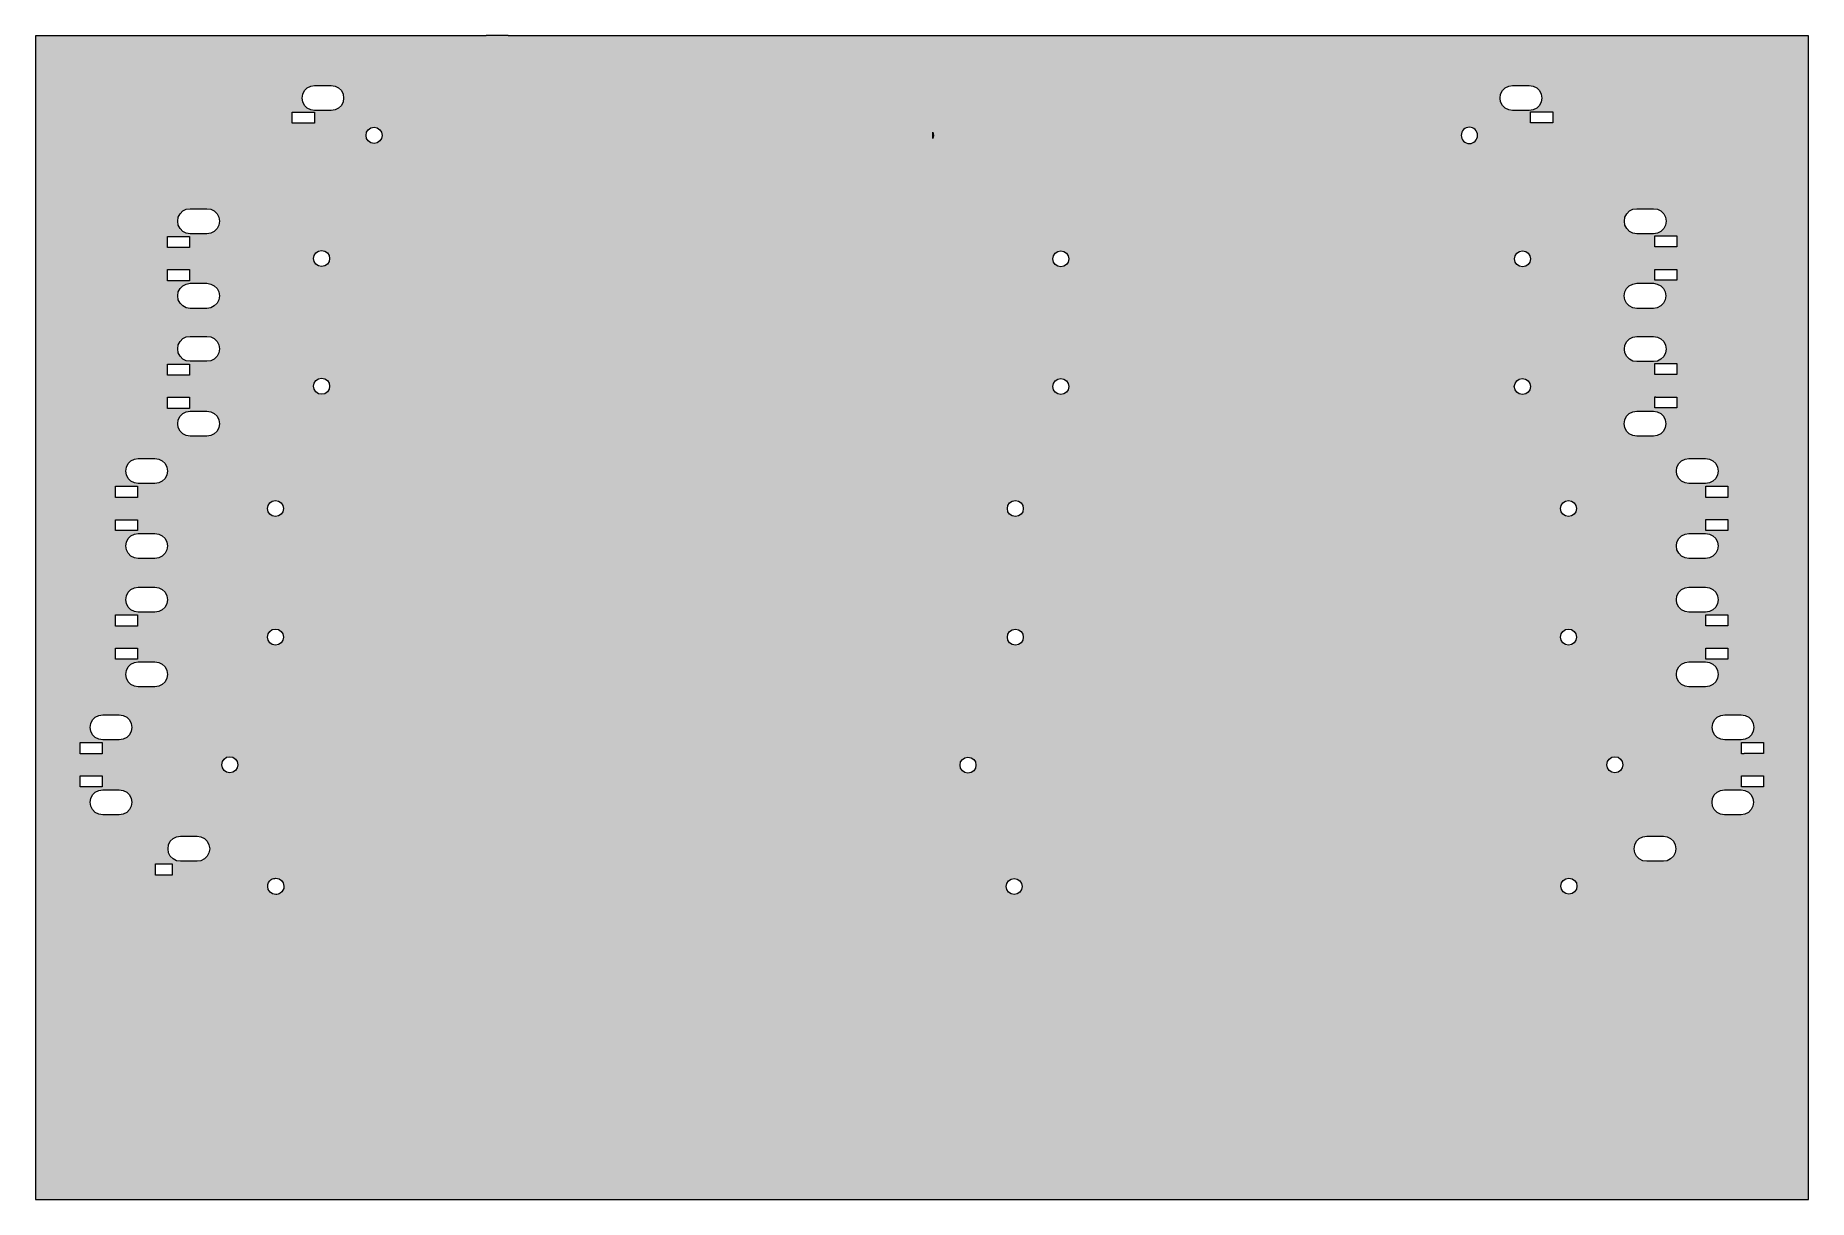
# Model space of a CAD drawing. Header units: inches. Extents: x 1.9 to 14.5, y 12.3 to 20.6.
import ezdxf

# ---------------------------------------------------------------- set-up
doc = ezdxf.new("R2010")
doc.units = ezdxf.units.IN
doc.header["$MEASUREMENT"] = 0
doc.layers.add('Layer 1', color=7, linetype='Continuous')

msp = doc.modelspace()

# ---------------------------------------------------------------- hatches: boundary and pattern name
at = {"layer": 'Layer 1', "true_color": 0x007005}
h = msp.add_hatch(color=96, dxfattribs=at)
h.dxf.hatch_style = 2
h.paths.add_polyline_path([(11.339, 20.576), (11.182, 20.576), (8.319, 20.576), (8.163, 20.576), (5.302, 20.576), (5.302, 20.578), (5.145, 20.578), (5.145, 20.576), (1.943, 20.576), (1.943, 12.308), (8.163, 12.308), (8.319, 12.308), (11.182, 12.308), (11.339, 12.308), (14.542, 12.308), (14.542, 20.576)])
h.paths.add_polyline_path([(13.692, 16.481), (13.664, 16.485), (13.639, 16.497), (13.619, 16.517), (13.607, 16.542), (13.603, 16.569), (13.607, 16.597), (13.619, 16.622), (13.639, 16.642), (13.664, 16.654), (13.692, 16.658), (13.81, 16.658), (13.837, 16.654), (13.862, 16.642), (13.882, 16.622), (13.894, 16.597), (13.899, 16.569), (13.894, 16.542), (13.882, 16.517), (13.862, 16.497), (13.837, 16.485), (13.81, 16.481)])
h.paths.add_polyline_path([(13.607, 16.067), (13.619, 16.092), (13.639, 16.111), (13.664, 16.124), (13.692, 16.128), (13.81, 16.128), (13.837, 16.124), (13.862, 16.111), (13.882, 16.092), (13.894, 16.067), (13.899, 16.039), (13.894, 16.011), (13.882, 15.986), (13.862, 15.967), (13.837, 15.954), (13.81, 15.95), (13.692, 15.95), (13.664, 15.954), (13.639, 15.967), (13.619, 15.986), (13.607, 16.011), (13.603, 16.039)])
h.paths.add_polyline_path([(13.812, 16.146), (13.812, 16.225), (13.969, 16.225), (13.969, 16.146)])
h.paths.add_polyline_path([(13.812, 16.383), (13.812, 16.461), (13.969, 16.461), (13.969, 16.383)])
h.paths.add_polyline_path([(12.893, 16.304), (12.889, 16.282), (12.876, 16.264), (12.858, 16.251), (12.836, 16.247), (12.814, 16.251), (12.796, 16.264), (12.783, 16.282), (12.779, 16.304), (12.783, 16.326), (12.796, 16.344), (12.814, 16.357), (12.836, 16.361), (12.858, 16.357), (12.876, 16.344), (12.889, 16.326)])
h.paths.add_polyline_path([(12.782, 14.535), (12.786, 14.557), (12.799, 14.575), (12.817, 14.587), (12.839, 14.592), (12.861, 14.587), (12.879, 14.575), (12.892, 14.557), (12.896, 14.535), (12.892, 14.512), (12.879, 14.494), (12.861, 14.482), (12.839, 14.478), (12.817, 14.482), (12.799, 14.494), (12.786, 14.512)])
h.paths.add_polyline_path([(2.914, 14.692), (2.914, 14.612), (2.796, 14.612), (2.796, 14.692)])
h.paths.add_polyline_path([(2.885, 14.8), (2.889, 14.828), (2.901, 14.853), (2.921, 14.872), (2.946, 14.885), (2.974, 14.889), (3.092, 14.889), (3.119, 14.885), (3.144, 14.872), (3.164, 14.853), (3.176, 14.828), (3.181, 14.8), (3.176, 14.772), (3.164, 14.747), (3.144, 14.728), (3.119, 14.715), (3.092, 14.711), (2.974, 14.711), (2.946, 14.715), (2.921, 14.728), (2.901, 14.747), (2.889, 14.772)])
h.paths.add_polyline_path([(3.593, 14.532), (3.594, 14.547), (3.6, 14.561), (3.608, 14.572), (3.619, 14.582), (3.626, 14.586), (3.635, 14.589), (3.643, 14.59), (3.651, 14.592), (3.674, 14.587), (3.692, 14.575), (3.704, 14.557), (3.708, 14.535), (3.707, 14.519), (3.701, 14.506), (3.693, 14.494), (3.682, 14.485), (3.675, 14.481), (3.667, 14.478), (3.658, 14.476), (3.65, 14.475), (3.628, 14.479), (3.61, 14.492), (3.597, 14.51)])
h.paths.add_polyline_path([(8.319, 19.89), (8.324, 19.868), (8.319, 19.846)])
edge = h.paths.add_edge_path()
edge.add_spline(control_points=[(12.074, 19.868), (12.074, 19.9), (12.1, 19.926), (12.132, 19.926), (12.164, 19.926), (12.19, 19.9), (12.19, 19.868), (12.19, 19.836), (12.164, 19.81), (12.132, 19.81), (12.1, 19.81), (12.074, 19.836), (12.074, 19.868)], knot_values=[0, 0, 0, 0, 1, 1, 1, 2, 2, 2, 3, 3, 3, 4, 4, 4, 4], degree=3, periodic=1)
h.paths.add_polyline_path([(12.724, 19.956), (12.567, 19.956), (12.567, 20.035), (12.724, 20.035)])
h.paths.add_polyline_path([(12.642, 20.106), (12.629, 20.081), (12.61, 20.061), (12.585, 20.049), (12.557, 20.044), (12.439, 20.044), (12.411, 20.049), (12.386, 20.061), (12.367, 20.081), (12.354, 20.106), (12.35, 20.133), (12.354, 20.161), (12.367, 20.186), (12.386, 20.206), (12.411, 20.218), (12.439, 20.222), (12.557, 20.222), (12.585, 20.218), (12.61, 20.206), (12.629, 20.186), (12.642, 20.161), (12.646, 20.133)])
h.paths.add_polyline_path([(12.453, 18.99), (12.457, 19.012), (12.469, 19.031), (12.488, 19.043), (12.51, 19.047), (12.532, 19.043), (12.55, 19.031), (12.562, 19.012), (12.567, 18.99), (12.562, 18.968), (12.55, 18.95), (12.532, 18.938), (12.51, 18.933), (12.488, 18.938), (12.469, 18.95), (12.457, 18.968)])
h.paths.add_polyline_path([(13.45, 18.915), (13.607, 18.915), (13.607, 18.839), (13.45, 18.839)])
h.paths.add_polyline_path([(13.607, 19.075), (13.45, 19.075), (13.45, 19.154), (13.607, 19.154)])
h.paths.add_polyline_path([(13.525, 19.231), (13.513, 19.206), (13.493, 19.186), (13.468, 19.174), (13.44, 19.169), (13.322, 19.169), (13.294, 19.174), (13.269, 19.186), (13.25, 19.206), (13.237, 19.231), (13.233, 19.258), (13.237, 19.286), (13.25, 19.311), (13.269, 19.331), (13.294, 19.343), (13.322, 19.347), (13.44, 19.347), (13.468, 19.343), (13.493, 19.331), (13.513, 19.311), (13.525, 19.286), (13.529, 19.258)])
h.paths.add_polyline_path([(13.236, 18.756), (13.249, 18.781), (13.268, 18.8), (13.293, 18.812), (13.321, 18.817), (13.439, 18.817), (13.467, 18.812), (13.492, 18.8), (13.511, 18.781), (13.524, 18.756), (13.528, 18.728), (13.524, 18.7), (13.511, 18.675), (13.492, 18.656), (13.467, 18.643), (13.439, 18.639), (13.321, 18.639), (13.293, 18.643), (13.268, 18.656), (13.249, 18.675), (13.236, 18.7), (13.232, 18.728)])
h.paths.add_polyline_path([(13.525, 18.322), (13.513, 18.297), (13.493, 18.278), (13.468, 18.265), (13.44, 18.261), (13.322, 18.261), (13.294, 18.265), (13.269, 18.278), (13.25, 18.297), (13.237, 18.322), (13.233, 18.35), (13.237, 18.378), (13.25, 18.403), (13.269, 18.422), (13.294, 18.435), (13.322, 18.439), (13.44, 18.439), (13.468, 18.435), (13.493, 18.422), (13.513, 18.403), (13.525, 18.378), (13.529, 18.35)])
h.paths.add_polyline_path([(13.607, 18.247), (13.607, 18.168), (13.45, 18.168), (13.45, 18.247)])
h.paths.add_polyline_path([(13.236, 17.847), (13.249, 17.872), (13.268, 17.892), (13.293, 17.904), (13.321, 17.908), (13.439, 17.908), (13.467, 17.904), (13.492, 17.892), (13.511, 17.872), (13.524, 17.847), (13.528, 17.819), (13.524, 17.792), (13.511, 17.767), (13.492, 17.747), (13.467, 17.735), (13.439, 17.731), (13.321, 17.731), (13.293, 17.735), (13.268, 17.747), (13.249, 17.767), (13.236, 17.792), (13.232, 17.819)])
h.paths.add_polyline_path([(13.45, 17.932), (13.45, 18.011), (13.456, 18.011), (13.456, 18.008), (13.607, 18.008), (13.607, 17.932)])
h.paths.add_polyline_path([(12.565, 18.083), (12.562, 18.061), (12.55, 18.043), (12.532, 18.031), (12.51, 18.026), (12.486, 18.031), (12.468, 18.043), (12.456, 18.061), (12.451, 18.083), (12.456, 18.106), (12.468, 18.124), (12.486, 18.136), (12.508, 18.14), (12.531, 18.136), (12.549, 18.124), (12.561, 18.106)])
h.paths.add_polyline_path([(8.962, 17.217), (8.958, 17.194), (8.946, 17.176), (8.928, 17.164), (8.906, 17.16), (8.883, 17.164), (8.865, 17.176), (8.853, 17.194), (8.849, 17.217), (8.853, 17.239), (8.865, 17.257), (8.883, 17.269), (8.906, 17.274), (8.928, 17.269), (8.946, 17.257), (8.958, 17.239)])
h.paths.add_polyline_path([(9.172, 18.083), (9.176, 18.106), (9.189, 18.124), (9.207, 18.136), (9.229, 18.14), (9.251, 18.136), (9.269, 18.124), (9.282, 18.106), (9.286, 18.083), (9.282, 18.061), (9.269, 18.043), (9.251, 18.031), (9.229, 18.026), (9.207, 18.031), (9.189, 18.043), (9.176, 18.061)])
h.paths.add_polyline_path([(9.172, 18.99), (9.176, 19.012), (9.189, 19.031), (9.207, 19.043), (9.229, 19.047), (9.251, 19.043), (9.269, 19.031), (9.282, 19.012), (9.286, 18.99), (9.282, 18.968), (9.269, 18.95), (9.251, 18.938), (9.229, 18.933), (9.207, 18.938), (9.189, 18.95), (9.176, 18.968)])
h.paths.add_polyline_path([(13.594, 14.772), (13.582, 14.747), (13.562, 14.728), (13.538, 14.715), (13.51, 14.711), (13.392, 14.711), (13.364, 14.715), (13.339, 14.728), (13.319, 14.747), (13.307, 14.772), (13.303, 14.8), (13.307, 14.828), (13.319, 14.853), (13.339, 14.872), (13.364, 14.885), (13.392, 14.889), (13.51, 14.889), (13.538, 14.885), (13.562, 14.872), (13.582, 14.853), (13.594, 14.828), (13.599, 14.8)])
h.paths.add_polyline_path([(8.84, 14.532), (8.844, 14.554), (8.857, 14.572), (8.875, 14.585), (8.897, 14.589), (8.919, 14.585), (8.938, 14.572), (8.95, 14.554), (8.954, 14.532), (8.95, 14.51), (8.938, 14.492), (8.919, 14.479), (8.897, 14.475), (8.875, 14.479), (8.857, 14.492), (8.844, 14.51)])
h.paths.add_polyline_path([(8.513, 15.394), (8.517, 15.417), (8.529, 15.435), (8.547, 15.447), (8.569, 15.451), (8.592, 15.447), (8.61, 15.435), (8.622, 15.417), (8.626, 15.394), (8.622, 15.372), (8.61, 15.354), (8.592, 15.342), (8.569, 15.337), (8.547, 15.342), (8.529, 15.354), (8.517, 15.372)])
h.paths.add_polyline_path([(8.849, 16.303), (8.853, 16.325), (8.865, 16.343), (8.883, 16.356), (8.906, 16.36), (8.928, 16.356), (8.946, 16.343), (8.958, 16.325), (8.962, 16.303), (8.958, 16.281), (8.946, 16.262), (8.928, 16.25), (8.906, 16.246), (8.883, 16.25), (8.865, 16.262), (8.853, 16.281)])
h.paths.add_polyline_path([(12.779, 17.217), (12.783, 17.239), (12.796, 17.257), (12.814, 17.269), (12.836, 17.274), (12.858, 17.269), (12.876, 17.257), (12.889, 17.239), (12.893, 17.217), (12.889, 17.194), (12.876, 17.176), (12.858, 17.164), (12.836, 17.16), (12.814, 17.164), (12.796, 17.176), (12.783, 17.194)])
h.paths.add_polyline_path([(13.969, 17.296), (13.812, 17.296), (13.812, 17.375), (13.969, 17.375)])
h.paths.add_polyline_path([(13.812, 17.139), (13.969, 17.139), (13.969, 17.06), (13.812, 17.06)])
h.paths.add_polyline_path([(13.894, 17.456), (13.882, 17.431), (13.862, 17.411), (13.837, 17.399), (13.81, 17.394), (13.692, 17.394), (13.664, 17.399), (13.639, 17.411), (13.619, 17.431), (13.607, 17.456), (13.603, 17.483), (13.607, 17.511), (13.619, 17.536), (13.639, 17.556), (13.664, 17.568), (13.692, 17.572), (13.81, 17.572), (13.837, 17.568), (13.862, 17.556), (13.882, 17.536), (13.894, 17.511), (13.899, 17.483)])
h.paths.add_polyline_path([(13.607, 16.979), (13.619, 17.004), (13.639, 17.024), (13.664, 17.036), (13.692, 17.04), (13.81, 17.04), (13.837, 17.036), (13.862, 17.024), (13.882, 17.004), (13.894, 16.979), (13.899, 16.951), (13.894, 16.924), (13.882, 16.899), (13.862, 16.879), (13.837, 16.867), (13.81, 16.862), (13.692, 16.862), (13.664, 16.867), (13.639, 16.879), (13.619, 16.899), (13.607, 16.924), (13.603, 16.951)])
h.paths.add_polyline_path([(4.406, 19.868), (4.401, 19.846), (4.389, 19.828), (4.371, 19.815), (4.349, 19.811), (4.326, 19.815), (4.308, 19.828), (4.296, 19.846), (4.292, 19.868), (4.296, 19.89), (4.308, 19.908), (4.326, 19.921), (4.349, 19.925), (4.371, 19.921), (4.389, 19.908), (4.401, 19.89)])
h.paths.add_polyline_path([(3.768, 19.954), (3.768, 20.033), (3.925, 20.033), (3.925, 19.954)])
h.paths.add_polyline_path([(3.899, 20.049), (3.874, 20.061), (3.854, 20.081), (3.842, 20.106), (3.838, 20.133), (3.842, 20.161), (3.854, 20.186), (3.874, 20.206), (3.899, 20.218), (3.926, 20.222), (4.044, 20.222), (4.072, 20.218), (4.097, 20.206), (4.117, 20.186), (4.129, 20.161), (4.133, 20.133), (4.129, 20.106), (4.117, 20.081), (4.097, 20.061), (4.072, 20.049), (4.044, 20.044), (3.926, 20.044)])
h.paths.add_polyline_path([(4.033, 18.993), (4.029, 18.971), (4.017, 18.953), (3.999, 18.94), (3.976, 18.936), (3.954, 18.94), (3.936, 18.953), (3.924, 18.971), (3.919, 18.993), (3.924, 19.015), (3.936, 19.033), (3.954, 19.046), (3.976, 19.05), (3.999, 19.046), (4.017, 19.033), (4.029, 19.015)])
h.paths.add_polyline_path([(2.881, 18.914), (3.038, 18.914), (3.038, 18.835), (2.881, 18.835)])
h.paths.add_polyline_path([(3.038, 19.072), (2.881, 19.072), (2.881, 19.15), (3.038, 19.15)])
h.paths.add_polyline_path([(2.958, 18.756), (2.971, 18.781), (2.99, 18.8), (3.015, 18.812), (3.043, 18.817), (3.161, 18.817), (3.189, 18.812), (3.214, 18.8), (3.233, 18.781), (3.246, 18.756), (3.25, 18.728), (3.246, 18.7), (3.233, 18.675), (3.214, 18.656), (3.189, 18.643), (3.161, 18.639), (3.043, 18.639), (3.015, 18.643), (2.99, 18.656), (2.971, 18.675), (2.958, 18.7), (2.954, 18.728)])
h.paths.add_polyline_path([(3.246, 19.231), (3.233, 19.206), (3.214, 19.186), (3.189, 19.174), (3.161, 19.169), (3.043, 19.169), (3.015, 19.174), (2.99, 19.186), (2.971, 19.206), (2.958, 19.231), (2.954, 19.258), (2.958, 19.286), (2.971, 19.311), (2.99, 19.331), (3.015, 19.343), (3.043, 19.347), (3.161, 19.347), (3.189, 19.343), (3.214, 19.331), (3.233, 19.311), (3.246, 19.286), (3.25, 19.258)])
h.paths.add_polyline_path([(4.033, 18.086), (4.029, 18.064), (4.017, 18.046), (3.999, 18.033), (3.976, 18.029), (3.954, 18.033), (3.936, 18.046), (3.924, 18.064), (3.919, 18.086), (3.924, 18.108), (3.936, 18.126), (3.954, 18.139), (3.976, 18.143), (3.999, 18.139), (4.017, 18.126), (4.029, 18.108)])
h.paths.add_polyline_path([(2.881, 18.007), (3.028, 18.007), (3.038, 18.007), (3.038, 17.928), (2.881, 17.928)])
h.paths.add_polyline_path([(2.881, 18.164), (2.881, 18.243), (3.038, 18.243), (3.038, 18.164), (3.028, 18.164)])
h.paths.add_polyline_path([(2.958, 17.847), (2.971, 17.872), (2.99, 17.892), (3.015, 17.904), (3.043, 17.908), (3.161, 17.908), (3.189, 17.904), (3.214, 17.892), (3.233, 17.872), (3.246, 17.847), (3.25, 17.819), (3.246, 17.792), (3.233, 17.767), (3.214, 17.747), (3.189, 17.735), (3.161, 17.731), (3.043, 17.731), (3.015, 17.735), (2.99, 17.747), (2.971, 17.767), (2.958, 17.792), (2.954, 17.819)])
h.paths.add_polyline_path([(3.246, 18.324), (3.233, 18.299), (3.214, 18.279), (3.189, 18.267), (3.161, 18.263), (3.043, 18.263), (3.015, 18.267), (2.99, 18.279), (2.971, 18.299), (2.958, 18.324), (2.954, 18.351), (2.958, 18.379), (2.971, 18.404), (2.99, 18.424), (3.015, 18.436), (3.043, 18.44), (3.161, 18.44), (3.189, 18.436), (3.214, 18.424), (3.233, 18.404), (3.246, 18.379), (3.25, 18.351)])
h.paths.add_polyline_path([(3.706, 17.217), (3.701, 17.194), (3.689, 17.176), (3.671, 17.164), (3.649, 17.16), (3.626, 17.164), (3.608, 17.176), (3.596, 17.194), (3.592, 17.217), (3.596, 17.239), (3.608, 17.257), (3.626, 17.269), (3.649, 17.274), (3.671, 17.269), (3.689, 17.257), (3.701, 17.239)])
h.paths.add_polyline_path([(2.511, 17.137), (2.668, 17.137), (2.668, 17.06), (2.511, 17.06)])
h.paths.add_polyline_path([(2.511, 17.296), (2.511, 17.375), (2.668, 17.375), (2.668, 17.296)])
h.paths.add_polyline_path([(2.589, 16.979), (2.601, 17.004), (2.621, 17.024), (2.646, 17.036), (2.674, 17.04), (2.792, 17.04), (2.819, 17.036), (2.844, 17.024), (2.864, 17.004), (2.876, 16.979), (2.881, 16.951), (2.876, 16.924), (2.864, 16.899), (2.844, 16.879), (2.819, 16.867), (2.792, 16.862), (2.674, 16.862), (2.646, 16.867), (2.621, 16.879), (2.601, 16.899), (2.589, 16.924), (2.585, 16.951)])
h.paths.add_polyline_path([(2.876, 17.456), (2.864, 17.431), (2.844, 17.411), (2.819, 17.399), (2.792, 17.394), (2.674, 17.394), (2.646, 17.399), (2.621, 17.411), (2.601, 17.431), (2.589, 17.456), (2.585, 17.483), (2.589, 17.511), (2.601, 17.536), (2.621, 17.556), (2.646, 17.568), (2.674, 17.572), (2.792, 17.572), (2.819, 17.568), (2.844, 17.556), (2.864, 17.536), (2.876, 17.511), (2.881, 17.483)])
h.paths.add_polyline_path([(3.706, 16.304), (3.701, 16.282), (3.689, 16.264), (3.671, 16.251), (3.649, 16.247), (3.626, 16.251), (3.608, 16.264), (3.596, 16.282), (3.592, 16.304), (3.596, 16.326), (3.608, 16.344), (3.626, 16.357), (3.649, 16.361), (3.671, 16.357), (3.689, 16.344), (3.701, 16.326)])
h.paths.add_polyline_path([(2.511, 16.225), (2.668, 16.225), (2.668, 16.146), (2.511, 16.146)])
h.paths.add_polyline_path([(2.668, 16.382), (2.511, 16.382), (2.511, 16.461), (2.668, 16.461)])
h.paths.add_polyline_path([(2.589, 16.067), (2.601, 16.092), (2.621, 16.111), (2.646, 16.124), (2.674, 16.128), (2.792, 16.128), (2.819, 16.124), (2.844, 16.111), (2.864, 16.092), (2.876, 16.067), (2.881, 16.039), (2.876, 16.011), (2.864, 15.986), (2.844, 15.967), (2.819, 15.954), (2.792, 15.95), (2.674, 15.95), (2.646, 15.954), (2.621, 15.967), (2.601, 15.986), (2.589, 16.011), (2.585, 16.039)])
h.paths.add_polyline_path([(2.876, 16.542), (2.864, 16.517), (2.844, 16.497), (2.819, 16.485), (2.792, 16.481), (2.674, 16.481), (2.646, 16.485), (2.621, 16.497), (2.601, 16.517), (2.589, 16.542), (2.585, 16.569), (2.589, 16.597), (2.601, 16.622), (2.621, 16.642), (2.646, 16.654), (2.674, 16.658), (2.792, 16.658), (2.819, 16.654), (2.844, 16.642), (2.864, 16.622), (2.876, 16.597), (2.881, 16.569)])
h.paths.add_polyline_path([(3.381, 15.397), (3.376, 15.375), (3.364, 15.357), (3.346, 15.344), (3.324, 15.34), (3.301, 15.344), (3.283, 15.357), (3.271, 15.375), (3.267, 15.397), (3.271, 15.419), (3.283, 15.437), (3.301, 15.45), (3.324, 15.454), (3.346, 15.45), (3.364, 15.437), (3.376, 15.419)])
h.paths.add_polyline_path([(2.261, 15.317), (2.4, 15.317), (2.4, 15.318), (2.418, 15.318), (2.418, 15.239), (2.261, 15.239)])
h.paths.add_polyline_path([(2.261, 15.475), (2.261, 15.554), (2.418, 15.554), (2.418, 15.475)])
h.paths.add_polyline_path([(2.336, 15.158), (2.349, 15.183), (2.368, 15.203), (2.393, 15.215), (2.421, 15.219), (2.539, 15.219), (2.567, 15.215), (2.592, 15.203), (2.611, 15.183), (2.624, 15.158), (2.628, 15.131), (2.624, 15.103), (2.611, 15.078), (2.592, 15.058), (2.567, 15.046), (2.539, 15.042), (2.421, 15.042), (2.393, 15.046), (2.368, 15.058), (2.349, 15.078), (2.336, 15.103), (2.332, 15.131)])
h.paths.add_polyline_path([(2.624, 15.635), (2.611, 15.61), (2.592, 15.59), (2.567, 15.578), (2.539, 15.574), (2.421, 15.574), (2.393, 15.578), (2.368, 15.59), (2.349, 15.61), (2.336, 15.635), (2.332, 15.662), (2.336, 15.69), (2.349, 15.715), (2.368, 15.735), (2.393, 15.747), (2.421, 15.751), (2.539, 15.751), (2.567, 15.747), (2.592, 15.735), (2.611, 15.715), (2.624, 15.69), (2.628, 15.662)])
h.paths.add_polyline_path([(13.108, 15.397), (13.113, 15.419), (13.125, 15.437), (13.143, 15.45), (13.165, 15.454), (13.188, 15.45), (13.206, 15.437), (13.218, 15.419), (13.222, 15.397), (13.218, 15.375), (13.206, 15.357), (13.188, 15.344), (13.165, 15.34), (13.143, 15.344), (13.125, 15.357), (13.113, 15.375)])
h.paths.add_polyline_path([(14.222, 15.476), (14.085, 15.476), (14.085, 15.475), (14.065, 15.475), (14.065, 15.554), (14.222, 15.554)])
h.paths.add_polyline_path([(14.222, 15.318), (14.222, 15.239), (14.065, 15.239), (14.065, 15.318)])
h.paths.add_polyline_path([(14.149, 15.635), (14.136, 15.61), (14.117, 15.59), (14.092, 15.578), (14.064, 15.574), (13.946, 15.574), (13.918, 15.578), (13.893, 15.59), (13.874, 15.61), (13.861, 15.635), (13.857, 15.662), (13.861, 15.69), (13.874, 15.715), (13.893, 15.735), (13.918, 15.747), (13.946, 15.751), (14.064, 15.751), (14.092, 15.747), (14.117, 15.735), (14.136, 15.715), (14.149, 15.69), (14.153, 15.662)])
h.paths.add_polyline_path([(13.86, 15.158), (13.872, 15.183), (13.892, 15.203), (13.917, 15.215), (13.944, 15.219), (14.062, 15.219), (14.09, 15.215), (14.115, 15.203), (14.135, 15.183), (14.147, 15.158), (14.151, 15.131), (14.147, 15.103), (14.135, 15.078), (14.115, 15.058), (14.09, 15.046), (14.062, 15.042), (13.944, 15.042), (13.917, 15.046), (13.892, 15.058), (13.872, 15.078), (13.86, 15.103), (13.856, 15.131)])

# ---------------------------------------------------------------- linework, layer by layer
at = {"layer": 'Layer 1', "lineweight": 0}
for points in [[(11.339, 20.576), (11.182, 20.576), (8.319, 20.576), (8.163, 20.576), (5.302, 20.576), (5.302, 20.578), (5.145, 20.578), (5.145, 20.576), (1.943, 20.576), (1.943, 12.308), (8.163, 12.308), (8.319, 12.308), (11.182, 12.308), (11.339, 12.308), (14.542, 12.308), (14.542, 20.576), (11.339, 20.576)], [(3.899, 20.049), (3.874, 20.061), (3.854, 20.081), (3.842, 20.106), (3.838, 20.133), (3.842, 20.161), (3.854, 20.186), (3.874, 20.206), (3.899, 20.218), (3.926, 20.222), (4.044, 20.222), (4.072, 20.218), (4.097, 20.206), (4.117, 20.186), (4.129, 20.161), (4.133, 20.133), (4.129, 20.106), (4.117, 20.081), (4.097, 20.061), (4.072, 20.049), (4.044, 20.044), (3.926, 20.044), (3.899, 20.049)], [(12.642, 20.106), (12.629, 20.081), (12.61, 20.061), (12.585, 20.049), (12.557, 20.044), (12.439, 20.044), (12.411, 20.049), (12.386, 20.061), (12.367, 20.081), (12.354, 20.106), (12.35, 20.133), (12.354, 20.161), (12.367, 20.186), (12.386, 20.206), (12.411, 20.218), (12.439, 20.222), (12.557, 20.222), (12.585, 20.218), (12.61, 20.206), (12.629, 20.186), (12.642, 20.161), (12.646, 20.133), (12.642, 20.106)], [(3.768, 19.954), (3.768, 20.033), (3.925, 20.033), (3.925, 19.954), (3.768, 19.954)], [(12.724, 19.956), (12.567, 19.956), (12.567, 20.035), (12.724, 20.035), (12.724, 19.956)], [(4.406, 19.868), (4.401, 19.846), (4.389, 19.828), (4.371, 19.815), (4.349, 19.811), (4.326, 19.815), (4.308, 19.828), (4.296, 19.846), (4.292, 19.868), (4.296, 19.89), (4.308, 19.908), (4.326, 19.921), (4.349, 19.925), (4.371, 19.921), (4.389, 19.908), (4.401, 19.89), (4.406, 19.868)], [(8.319, 19.89), (8.324, 19.868), (8.319, 19.846), (8.319, 19.89)], [(3.246, 19.231), (3.233, 19.206), (3.214, 19.186), (3.189, 19.174), (3.161, 19.169), (3.043, 19.169), (3.015, 19.174), (2.99, 19.186), (2.971, 19.206), (2.958, 19.231), (2.954, 19.258), (2.958, 19.286), (2.971, 19.311), (2.99, 19.331), (3.015, 19.343), (3.043, 19.347), (3.161, 19.347), (3.189, 19.343), (3.214, 19.331), (3.233, 19.311), (3.246, 19.286), (3.25, 19.258), (3.246, 19.231)], [(13.525, 19.231), (13.513, 19.206), (13.493, 19.186), (13.468, 19.174), (13.44, 19.169), (13.322, 19.169), (13.294, 19.174), (13.269, 19.186), (13.25, 19.206), (13.237, 19.231), (13.233, 19.258), (13.237, 19.286), (13.25, 19.311), (13.269, 19.331), (13.294, 19.343), (13.322, 19.347), (13.44, 19.347), (13.468, 19.343), (13.493, 19.331), (13.513, 19.311), (13.525, 19.286), (13.529, 19.258), (13.525, 19.231)], [(3.038, 19.072), (2.881, 19.072), (2.881, 19.15), (3.038, 19.15), (3.038, 19.072)], [(13.607, 19.075), (13.45, 19.075), (13.45, 19.154), (13.607, 19.154), (13.607, 19.075)], [(4.033, 18.993), (4.029, 18.971), (4.017, 18.953), (3.999, 18.94), (3.976, 18.936), (3.954, 18.94), (3.936, 18.953), (3.924, 18.971), (3.919, 18.993), (3.924, 19.015), (3.936, 19.033), (3.954, 19.046), (3.976, 19.05), (3.999, 19.046), (4.017, 19.033), (4.029, 19.015), (4.033, 18.993)], [(9.172, 18.99), (9.176, 19.012), (9.189, 19.031), (9.207, 19.043), (9.229, 19.047), (9.251, 19.043), (9.269, 19.031), (9.282, 19.012), (9.286, 18.99), (9.282, 18.968), (9.269, 18.95), (9.251, 18.938), (9.229, 18.933), (9.207, 18.938), (9.189, 18.95), (9.176, 18.968), (9.172, 18.99)], [(12.453, 18.99), (12.457, 19.012), (12.469, 19.031), (12.488, 19.043), (12.51, 19.047), (12.532, 19.043), (12.55, 19.031), (12.562, 19.012), (12.567, 18.99), (12.562, 18.968), (12.55, 18.95), (12.532, 18.938), (12.51, 18.933), (12.488, 18.938), (12.469, 18.95), (12.457, 18.968), (12.453, 18.99)], [(2.881, 18.914), (3.038, 18.914), (3.038, 18.835), (2.881, 18.835), (2.881, 18.914)], [(13.45, 18.915), (13.607, 18.915), (13.607, 18.839), (13.45, 18.839), (13.45, 18.915)], [(2.958, 18.756), (2.971, 18.781), (2.99, 18.8), (3.015, 18.812), (3.043, 18.817), (3.161, 18.817), (3.189, 18.812), (3.214, 18.8), (3.233, 18.781), (3.246, 18.756), (3.25, 18.728), (3.246, 18.7), (3.233, 18.675), (3.214, 18.656), (3.189, 18.643), (3.161, 18.639), (3.043, 18.639), (3.015, 18.643), (2.99, 18.656), (2.971, 18.675), (2.958, 18.7), (2.954, 18.728), (2.958, 18.756)], [(13.236, 18.756), (13.249, 18.781), (13.268, 18.8), (13.293, 18.812), (13.321, 18.817), (13.439, 18.817), (13.467, 18.812), (13.492, 18.8), (13.511, 18.781), (13.524, 18.756), (13.528, 18.728), (13.524, 18.7), (13.511, 18.675), (13.492, 18.656), (13.467, 18.643), (13.439, 18.639), (13.321, 18.639), (13.293, 18.643), (13.268, 18.656), (13.249, 18.675), (13.236, 18.7), (13.232, 18.728), (13.236, 18.756)], [(3.246, 18.324), (3.233, 18.299), (3.214, 18.279), (3.189, 18.267), (3.161, 18.263), (3.043, 18.263), (3.015, 18.267), (2.99, 18.279), (2.971, 18.299), (2.958, 18.324), (2.954, 18.351), (2.958, 18.379), (2.971, 18.404), (2.99, 18.424), (3.015, 18.436), (3.043, 18.44), (3.161, 18.44), (3.189, 18.436), (3.214, 18.424), (3.233, 18.404), (3.246, 18.379), (3.25, 18.351), (3.246, 18.324)], [(13.525, 18.322), (13.513, 18.297), (13.493, 18.278), (13.468, 18.265), (13.44, 18.261), (13.322, 18.261), (13.294, 18.265), (13.269, 18.278), (13.25, 18.297), (13.237, 18.322), (13.233, 18.35), (13.237, 18.378), (13.25, 18.403), (13.269, 18.422), (13.294, 18.435), (13.322, 18.439), (13.44, 18.439), (13.468, 18.435), (13.493, 18.422), (13.513, 18.403), (13.525, 18.378), (13.529, 18.35), (13.525, 18.322)], [(2.881, 18.164), (2.881, 18.243), (3.038, 18.243), (3.038, 18.164), (3.028, 18.164), (2.881, 18.164)], [(4.033, 18.086), (4.029, 18.064), (4.017, 18.046), (3.999, 18.033), (3.976, 18.029), (3.954, 18.033), (3.936, 18.046), (3.924, 18.064), (3.919, 18.086), (3.924, 18.108), (3.936, 18.126), (3.954, 18.139), (3.976, 18.143), (3.999, 18.139), (4.017, 18.126), (4.029, 18.108), (4.033, 18.086)], [(13.607, 18.247), (13.607, 18.168), (13.45, 18.168), (13.45, 18.247), (13.607, 18.247)], [(9.172, 18.083), (9.176, 18.106), (9.189, 18.124), (9.207, 18.136), (9.229, 18.14), (9.251, 18.136), (9.269, 18.124), (9.282, 18.106), (9.286, 18.083), (9.282, 18.061), (9.269, 18.043), (9.251, 18.031), (9.229, 18.026), (9.207, 18.031), (9.189, 18.043), (9.176, 18.061), (9.172, 18.083)], [(12.565, 18.083), (12.562, 18.061), (12.55, 18.043), (12.532, 18.031), (12.51, 18.026), (12.486, 18.031), (12.468, 18.043), (12.456, 18.061), (12.451, 18.083), (12.456, 18.106), (12.468, 18.124), (12.486, 18.136), (12.508, 18.14), (12.531, 18.136), (12.549, 18.124), (12.561, 18.106), (12.565, 18.083)], [(2.881, 18.007), (3.028, 18.007), (3.028, 18.007), (3.038, 18.007), (3.038, 17.928), (2.881, 17.928), (2.881, 18.007)], [(2.958, 17.847), (2.971, 17.872), (2.99, 17.892), (3.015, 17.904), (3.043, 17.908), (3.161, 17.908), (3.189, 17.904), (3.214, 17.892), (3.233, 17.872), (3.246, 17.847), (3.25, 17.819), (3.246, 17.792), (3.233, 17.767), (3.214, 17.747), (3.189, 17.735), (3.161, 17.731), (3.043, 17.731), (3.015, 17.735), (2.99, 17.747), (2.971, 17.767), (2.958, 17.792), (2.954, 17.819), (2.958, 17.847)], [(13.236, 17.847), (13.249, 17.872), (13.268, 17.892), (13.293, 17.904), (13.321, 17.908), (13.439, 17.908), (13.467, 17.904), (13.492, 17.892), (13.511, 17.872), (13.524, 17.847), (13.528, 17.819), (13.524, 17.792), (13.511, 17.767), (13.492, 17.747), (13.467, 17.735), (13.439, 17.731), (13.321, 17.731), (13.293, 17.735), (13.268, 17.747), (13.249, 17.767), (13.236, 17.792), (13.232, 17.819), (13.236, 17.847)], [(13.45, 17.932), (13.45, 18.011), (13.456, 18.011), (13.456, 18.008), (13.607, 18.008), (13.607, 17.932), (13.45, 17.932)], [(2.876, 17.456), (2.864, 17.431), (2.844, 17.411), (2.819, 17.399), (2.792, 17.394), (2.674, 17.394), (2.646, 17.399), (2.621, 17.411), (2.601, 17.431), (2.589, 17.456), (2.585, 17.483), (2.589, 17.511), (2.601, 17.536), (2.621, 17.556), (2.646, 17.568), (2.674, 17.572), (2.792, 17.572), (2.819, 17.568), (2.844, 17.556), (2.864, 17.536), (2.876, 17.511), (2.881, 17.483), (2.876, 17.456)], [(13.894, 17.456), (13.882, 17.431), (13.862, 17.411), (13.837, 17.399), (13.81, 17.394), (13.692, 17.394), (13.664, 17.399), (13.639, 17.411), (13.619, 17.431), (13.607, 17.456), (13.603, 17.483), (13.607, 17.511), (13.619, 17.536), (13.639, 17.556), (13.664, 17.568), (13.692, 17.572), (13.81, 17.572), (13.837, 17.568), (13.862, 17.556), (13.882, 17.536), (13.894, 17.511), (13.899, 17.483), (13.894, 17.456)], [(2.511, 17.296), (2.511, 17.375), (2.668, 17.375), (2.668, 17.296), (2.511, 17.296)], [(3.706, 17.217), (3.701, 17.194), (3.689, 17.176), (3.671, 17.164), (3.649, 17.16), (3.626, 17.164), (3.608, 17.176), (3.596, 17.194), (3.592, 17.217), (3.596, 17.239), (3.608, 17.257), (3.626, 17.269), (3.649, 17.274), (3.671, 17.269), (3.689, 17.257), (3.701, 17.239), (3.706, 17.217)], [(8.962, 17.217), (8.958, 17.194), (8.946, 17.176), (8.928, 17.164), (8.906, 17.16), (8.883, 17.164), (8.865, 17.176), (8.853, 17.194), (8.849, 17.217), (8.853, 17.239), (8.865, 17.257), (8.883, 17.269), (8.906, 17.274), (8.928, 17.269), (8.946, 17.257), (8.958, 17.239), (8.962, 17.217)], [(12.779, 17.217), (12.783, 17.239), (12.796, 17.257), (12.814, 17.269), (12.836, 17.274), (12.858, 17.269), (12.876, 17.257), (12.889, 17.239), (12.893, 17.217), (12.889, 17.194), (12.876, 17.176), (12.858, 17.164), (12.836, 17.16), (12.814, 17.164), (12.796, 17.176), (12.783, 17.194), (12.779, 17.217)], [(13.969, 17.296), (13.812, 17.296), (13.812, 17.375), (13.969, 17.375), (13.969, 17.296)], [(2.511, 17.137), (2.668, 17.137), (2.668, 17.06), (2.511, 17.06), (2.511, 17.137)], [(13.812, 17.139), (13.969, 17.139), (13.969, 17.06), (13.812, 17.06), (13.812, 17.139)], [(2.589, 16.979), (2.601, 17.004), (2.621, 17.024), (2.646, 17.036), (2.674, 17.04), (2.792, 17.04), (2.819, 17.036), (2.844, 17.024), (2.864, 17.004), (2.876, 16.979), (2.881, 16.951), (2.876, 16.924), (2.864, 16.899), (2.844, 16.879), (2.819, 16.867), (2.792, 16.862), (2.674, 16.862), (2.646, 16.867), (2.621, 16.879), (2.601, 16.899), (2.589, 16.924), (2.585, 16.951), (2.589, 16.979)], [(13.607, 16.979), (13.619, 17.004), (13.639, 17.024), (13.664, 17.036), (13.692, 17.04), (13.81, 17.04), (13.837, 17.036), (13.862, 17.024), (13.882, 17.004), (13.894, 16.979), (13.899, 16.951), (13.894, 16.924), (13.882, 16.899), (13.862, 16.879), (13.837, 16.867), (13.81, 16.862), (13.692, 16.862), (13.664, 16.867), (13.639, 16.879), (13.619, 16.899), (13.607, 16.924), (13.603, 16.951), (13.607, 16.979)], [(2.876, 16.542), (2.864, 16.517), (2.844, 16.497), (2.819, 16.485), (2.792, 16.481), (2.674, 16.481), (2.646, 16.485), (2.621, 16.497), (2.601, 16.517), (2.589, 16.542), (2.585, 16.569), (2.589, 16.597), (2.601, 16.622), (2.621, 16.642), (2.646, 16.654), (2.674, 16.658), (2.792, 16.658), (2.819, 16.654), (2.844, 16.642), (2.864, 16.622), (2.876, 16.597), (2.881, 16.569), (2.876, 16.542)], [(13.692, 16.481), (13.664, 16.485), (13.639, 16.497), (13.619, 16.517), (13.607, 16.542), (13.603, 16.569), (13.607, 16.597), (13.619, 16.622), (13.639, 16.642), (13.664, 16.654), (13.692, 16.658), (13.81, 16.658), (13.837, 16.654), (13.862, 16.642), (13.882, 16.622), (13.894, 16.597), (13.899, 16.569), (13.894, 16.542), (13.882, 16.517), (13.862, 16.497), (13.837, 16.485), (13.81, 16.481), (13.692, 16.481)], [(2.668, 16.382), (2.511, 16.382), (2.511, 16.461), (2.668, 16.461), (2.668, 16.382)], [(13.812, 16.383), (13.812, 16.461), (13.969, 16.461), (13.969, 16.383), (13.812, 16.383)], [(3.706, 16.304), (3.701, 16.282), (3.689, 16.264), (3.671, 16.251), (3.649, 16.247), (3.626, 16.251), (3.608, 16.264), (3.596, 16.282), (3.592, 16.304), (3.596, 16.326), (3.608, 16.344), (3.626, 16.357), (3.649, 16.361), (3.671, 16.357), (3.689, 16.344), (3.701, 16.326), (3.706, 16.304)], [(8.849, 16.303), (8.853, 16.325), (8.865, 16.343), (8.883, 16.356), (8.906, 16.36), (8.928, 16.356), (8.946, 16.343), (8.958, 16.325), (8.962, 16.303), (8.958, 16.281), (8.946, 16.262), (8.928, 16.25), (8.906, 16.246), (8.883, 16.25), (8.865, 16.262), (8.853, 16.281), (8.849, 16.303)], [(12.893, 16.304), (12.889, 16.282), (12.876, 16.264), (12.858, 16.251), (12.836, 16.247), (12.814, 16.251), (12.796, 16.264), (12.783, 16.282), (12.779, 16.304), (12.783, 16.326), (12.796, 16.344), (12.814, 16.357), (12.836, 16.361), (12.858, 16.357), (12.876, 16.344), (12.889, 16.326), (12.893, 16.304)], [(2.511, 16.225), (2.668, 16.225), (2.668, 16.146), (2.511, 16.146), (2.511, 16.225)], [(2.589, 16.067), (2.601, 16.092), (2.621, 16.111), (2.646, 16.124), (2.674, 16.128), (2.792, 16.128), (2.819, 16.124), (2.844, 16.111), (2.864, 16.092), (2.876, 16.067), (2.881, 16.039), (2.876, 16.011), (2.864, 15.986), (2.844, 15.967), (2.819, 15.954), (2.792, 15.95), (2.674, 15.95), (2.646, 15.954), (2.621, 15.967), (2.601, 15.986), (2.589, 16.011), (2.585, 16.039), (2.589, 16.067)], [(13.607, 16.067), (13.619, 16.092), (13.639, 16.111), (13.664, 16.124), (13.692, 16.128), (13.81, 16.128), (13.837, 16.124), (13.862, 16.111), (13.882, 16.092), (13.894, 16.067), (13.899, 16.039), (13.894, 16.011), (13.882, 15.986), (13.862, 15.967), (13.837, 15.954), (13.81, 15.95), (13.692, 15.95), (13.664, 15.954), (13.639, 15.967), (13.619, 15.986), (13.607, 16.011), (13.603, 16.039), (13.607, 16.067)], [(13.812, 16.146), (13.812, 16.225), (13.969, 16.225), (13.969, 16.146), (13.812, 16.146)], [(2.624, 15.635), (2.611, 15.61), (2.592, 15.59), (2.567, 15.578), (2.539, 15.574), (2.421, 15.574), (2.393, 15.578), (2.368, 15.59), (2.349, 15.61), (2.336, 15.635), (2.332, 15.662), (2.336, 15.69), (2.349, 15.715), (2.368, 15.735), (2.393, 15.747), (2.421, 15.751), (2.539, 15.751), (2.567, 15.747), (2.592, 15.735), (2.611, 15.715), (2.624, 15.69), (2.628, 15.662), (2.624, 15.635)], [(14.149, 15.635), (14.136, 15.61), (14.117, 15.59), (14.092, 15.578), (14.064, 15.574), (13.946, 15.574), (13.918, 15.578), (13.893, 15.59), (13.874, 15.61), (13.861, 15.635), (13.857, 15.662), (13.861, 15.69), (13.874, 15.715), (13.893, 15.735), (13.918, 15.747), (13.946, 15.751), (14.064, 15.751), (14.092, 15.747), (14.117, 15.735), (14.136, 15.715), (14.149, 15.69), (14.153, 15.662), (14.149, 15.635)], [(2.261, 15.475), (2.261, 15.554), (2.418, 15.554), (2.418, 15.475), (2.261, 15.475)], [(14.222, 15.476), (14.085, 15.476), (14.085, 15.475), (14.065, 15.475), (14.065, 15.554), (14.222, 15.554), (14.222, 15.476)], [(3.381, 15.397), (3.376, 15.375), (3.364, 15.357), (3.346, 15.344), (3.324, 15.34), (3.301, 15.344), (3.283, 15.357), (3.271, 15.375), (3.267, 15.397), (3.271, 15.419), (3.283, 15.437), (3.301, 15.45), (3.324, 15.454), (3.346, 15.45), (3.364, 15.437), (3.376, 15.419), (3.381, 15.397)], [(8.513, 15.394), (8.517, 15.417), (8.529, 15.435), (8.547, 15.447), (8.569, 15.451), (8.592, 15.447), (8.61, 15.435), (8.622, 15.417), (8.626, 15.394), (8.622, 15.372), (8.61, 15.354), (8.592, 15.342), (8.569, 15.337), (8.547, 15.342), (8.529, 15.354), (8.517, 15.372), (8.513, 15.394)], [(13.108, 15.397), (13.113, 15.419), (13.125, 15.437), (13.143, 15.45), (13.165, 15.454), (13.188, 15.45), (13.206, 15.437), (13.218, 15.419), (13.222, 15.397), (13.218, 15.375), (13.206, 15.357), (13.188, 15.344), (13.165, 15.34), (13.143, 15.344), (13.125, 15.357), (13.113, 15.375), (13.108, 15.397)], [(2.261, 15.317), (2.4, 15.317), (2.4, 15.318), (2.418, 15.318), (2.418, 15.239), (2.261, 15.239), (2.261, 15.317)], [(14.222, 15.318), (14.222, 15.239), (14.065, 15.239), (14.065, 15.318), (14.222, 15.318)], [(2.336, 15.158), (2.349, 15.183), (2.368, 15.203), (2.393, 15.215), (2.421, 15.219), (2.539, 15.219), (2.567, 15.215), (2.592, 15.203), (2.611, 15.183), (2.624, 15.158), (2.628, 15.131), (2.624, 15.103), (2.611, 15.078), (2.592, 15.058), (2.567, 15.046), (2.539, 15.042), (2.421, 15.042), (2.393, 15.046), (2.368, 15.058), (2.349, 15.078), (2.336, 15.103), (2.332, 15.131), (2.336, 15.158)], [(13.86, 15.158), (13.872, 15.183), (13.892, 15.203), (13.917, 15.215), (13.944, 15.219), (14.062, 15.219), (14.09, 15.215), (14.115, 15.203), (14.135, 15.183), (14.147, 15.158), (14.151, 15.131), (14.147, 15.103), (14.135, 15.078), (14.115, 15.058), (14.09, 15.046), (14.062, 15.042), (13.944, 15.042), (13.917, 15.046), (13.892, 15.058), (13.872, 15.078), (13.86, 15.103), (13.856, 15.131), (13.86, 15.158)], [(2.885, 14.8), (2.889, 14.828), (2.901, 14.853), (2.921, 14.872), (2.946, 14.885), (2.974, 14.889), (3.092, 14.889), (3.119, 14.885), (3.144, 14.872), (3.164, 14.853), (3.176, 14.828), (3.181, 14.8), (3.176, 14.772), (3.164, 14.747), (3.144, 14.728), (3.119, 14.715), (3.092, 14.711), (2.974, 14.711), (2.946, 14.715), (2.921, 14.728), (2.901, 14.747), (2.889, 14.772), (2.885, 14.8)], [(13.594, 14.772), (13.582, 14.747), (13.562, 14.728), (13.538, 14.715), (13.51, 14.711), (13.392, 14.711), (13.364, 14.715), (13.339, 14.728), (13.319, 14.747), (13.307, 14.772), (13.303, 14.8), (13.307, 14.828), (13.319, 14.853), (13.339, 14.872), (13.364, 14.885), (13.392, 14.889), (13.51, 14.889), (13.538, 14.885), (13.562, 14.872), (13.582, 14.853), (13.594, 14.828), (13.599, 14.8), (13.594, 14.772)], [(2.914, 14.692), (2.914, 14.612), (2.796, 14.612), (2.796, 14.692), (2.914, 14.692)], [(3.593, 14.532), (3.594, 14.547), (3.6, 14.561), (3.608, 14.572), (3.619, 14.582), (3.626, 14.586), (3.635, 14.589), (3.643, 14.59), (3.651, 14.592), (3.674, 14.587), (3.692, 14.575), (3.704, 14.557), (3.708, 14.535), (3.707, 14.519), (3.701, 14.506), (3.693, 14.494), (3.682, 14.485), (3.675, 14.481), (3.667, 14.478), (3.658, 14.476), (3.65, 14.475), (3.628, 14.479), (3.61, 14.492), (3.597, 14.51), (3.593, 14.532)], [(8.84, 14.532), (8.844, 14.554), (8.857, 14.572), (8.875, 14.585), (8.897, 14.589), (8.919, 14.585), (8.938, 14.572), (8.95, 14.554), (8.954, 14.532), (8.95, 14.51), (8.938, 14.492), (8.919, 14.479), (8.897, 14.475), (8.875, 14.479), (8.857, 14.492), (8.844, 14.51), (8.84, 14.532)], [(12.782, 14.535), (12.786, 14.557), (12.799, 14.575), (12.817, 14.587), (12.839, 14.592), (12.861, 14.587), (12.879, 14.575), (12.892, 14.557), (12.896, 14.535), (12.892, 14.512), (12.879, 14.494), (12.861, 14.482), (12.839, 14.478), (12.817, 14.482), (12.799, 14.494), (12.786, 14.512), (12.782, 14.535)]]:
    msp.add_lwpolyline(points, dxfattribs=at)
msp.add_open_spline([(12.074, 19.868), (12.074, 19.9), (12.1, 19.926), (12.132, 19.926), (12.164, 19.926), (12.19, 19.9), (12.19, 19.868), (12.19, 19.836), (12.164, 19.81), (12.132, 19.81), (12.1, 19.81), (12.074, 19.836), (12.074, 19.868)], degree=3, knots=[0, 0, 0, 0, 1, 1, 1, 2, 2, 2, 3, 3, 3, 4, 4, 4, 4], dxfattribs=at)

doc.saveas('drawing.dxf')
